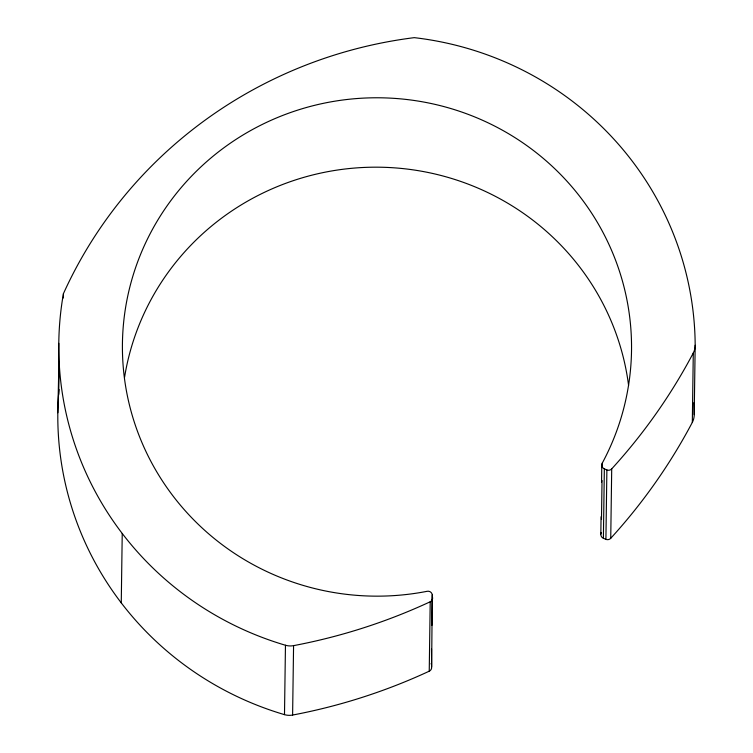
<?xml version="1.0" encoding="UTF-8"?>
<svg xmlns="http://www.w3.org/2000/svg" width="753" height="753" viewBox="0 0 753 753"><rect width="100%" height="100%" fill="white"/><g stroke="black" fill="none" stroke-linecap="round" stroke-linejoin="round"><path stroke-width="1.13" d="M58.79 343.349L58.565 394.628L58.941 361.421L57.821 412.748M63.384 297.953L63.44 293.614A445.889 436.467 0.8 0 1 414.272 37.65A318.208 311.488 0.8 0 1 695.179 345.26L694.21 414.668A16.971 16.613 0.8 0 1 692.318 422.395A572.769 560.674 0.8 0 1 610.739 538.291A4.245 4.151 0.8 0 1 605.911 539.336L603.388 538.282A4.245 4.151 0.8 0 1 601.299 532.531M121.261 602.889L122.231 533.482M603.388 538.282L604.348 468.874A4.245 4.151 0.8 0 1 602.268 463.123A254.57 249.187 0.8 0 0 441.597 105.975A254.57 249.187 0.8 0 0 122.513 339.594A254.57 249.187 0.8 0 0 427.224 591.284A4.245 4.151 0.8 0 1 432.269 594.87L431.629 666.942A4.245 4.151 0.8 0 1 429.238 671.187A572.769 560.674 0.8 0 1 292.606 715.049A16.971 16.613 0.8 0 1 284.493 714.644L285.462 645.246A318.208 311.488 0.8 0 1 63.44 293.614M292.606 715.049L293.576 645.641A572.779 560.674 0.8 0 0 430.208 601.779A4.245 4.151 0.8 0 0 432.599 597.534M429.238 671.187L430.208 601.779M431.629 666.942L431.516 648.982M431.846 625.451L432.269 594.87M600.828 534.084L601.073 516.737M601.553 482.033L601.798 464.686M601.478 519.514L602.024 480.47M602.212 467.462L602.268 463.123M605.911 539.336L606.88 469.938L604.348 468.874M610.739 538.291L611.709 468.884A572.779 560.674 0.8 0 0 693.287 352.988A16.971 16.613 0.8 0 0 695.179 345.26M692.318 422.395L693.287 352.988M284.493 714.644A318.208 311.488 0.8 0 1 58.969 389.48M693.899 402.639A318.208 311.488 0.8 0 1 694.21 414.668M293.576 645.641A16.971 16.613 0.8 0 1 285.462 645.246M124.565 377.281A254.57 249.187 0.8 0 1 380.096 167.213A254.57 249.187 0.8 0 1 628.595 385.508M431.13 663.497A4.245 4.151 0.8 0 1 431.3 664.268M611.709 468.884A4.245 4.151 0.8 0 1 606.88 469.938"/></g></svg>
